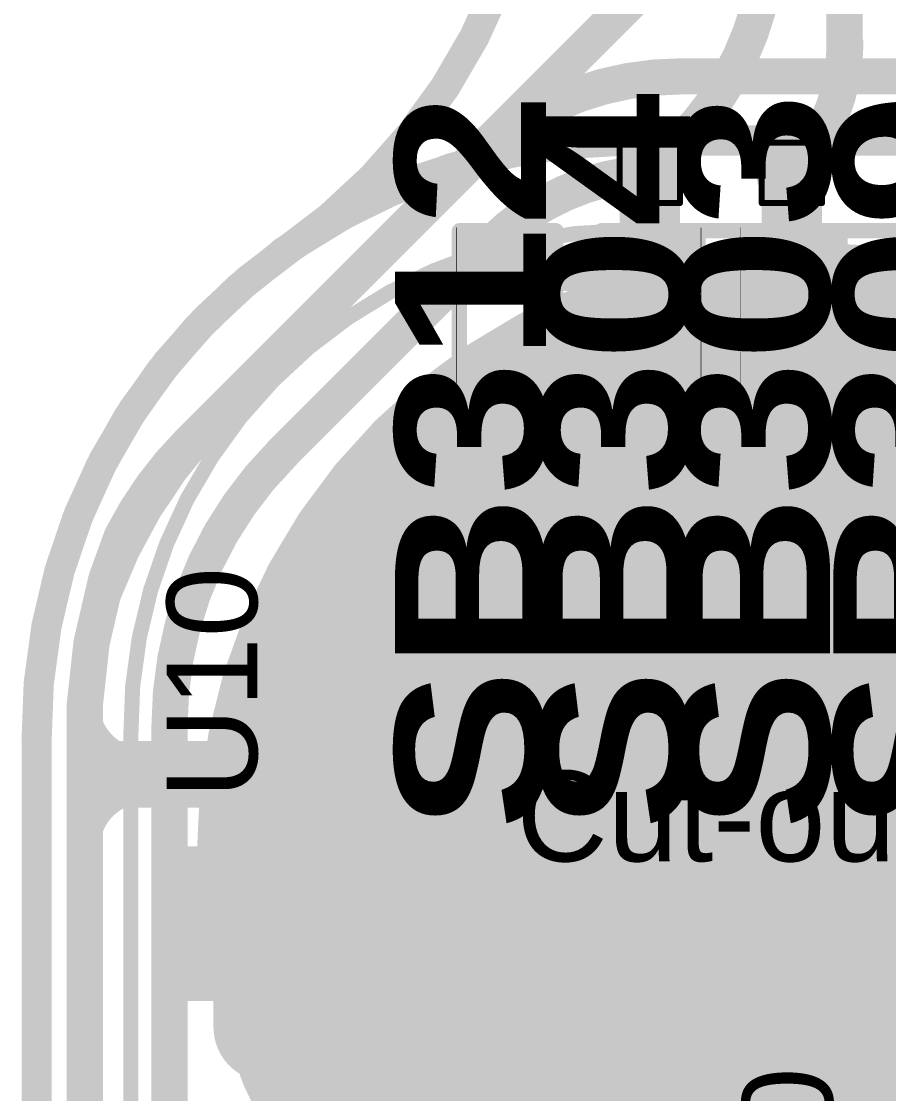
# Model space of a CAD drawing. Header units: inches. Extents: x -17 to 443, y -40 to 218.
# Drawn here: x 160.33 to 167.63, y 21.54 to 30.56 of the extents above; entities that cross this region are included whole.
import ezdxf

# ---------------------------------------------------------------- set-up
doc = ezdxf.new("R2010")
doc.units = ezdxf.units.IN
for name, color, linetype in [('Board Outline', 216, 'Continuous'), ('Bottom Layer', 5, 'Continuous'), ('Bottom Overlay', 54, 'Continuous'), ('Bottom Paste', 16, 'Continuous'), ('Bottom Solder', 6, 'Continuous'), ('Drill Drawing', 1, 'Continuous'), ('Fabrication', 76, 'Continuous'), ('Top Layer', 1, 'Continuous'), ('Top Overlay', 2, 'Continuous'), ('Top Paste', 8, 'Continuous'), ('Top Solder', 216, 'Continuous'), ('Via Holes', 16, 'Continuous')]:
    doc.layers.add(name, color=color, linetype=linetype)
doc.styles.add('Arial', font='', dxfattribs={"height": 0.2})
doc.styles.add('Arial Black_Bold', font='', dxfattribs={"height": 0.2})
doc.styles.get('Arial').set_extended_font_data('Arial')
doc.styles.get('Arial Black_Bold').set_extended_font_data('Arial Black', bold=True)

# ---------------------------------------------------------------- blocks, each defined once
blk = doc.blocks.new('S______B______0402_52')
at = {"layer": 'Top Layer'}
for points in [[(-0.6985, -0.3175), (-0.6985, 0.3174999999999999), (-0.2413000000000001, 0.3175), (-0.2412999999999999, -0.3174999999999999)], [(0.2413000000000001, -0.3175), (0.2412999999999999, 0.3174999999999999), (0.6985, 0.3175), (0.6985, -0.3174999999999999)]]:
    blk.add_hatch(color=1, dxfattribs=at).paths.add_polyline_path(points)
at = {"layer": 'Top Paste'}
for points in [[(-0.6985, -0.3175), (-0.6985, 0.3174999999999999), (-0.2413000000000001, 0.3175), (-0.2412999999999999, -0.3174999999999999)], [(0.2413000000000001, -0.3175), (0.2412999999999999, 0.3174999999999999), (0.6985, 0.3175), (0.6985, -0.3174999999999999)]]:
    blk.add_hatch(color=8, dxfattribs=at).paths.add_polyline_path(points)
at = {"layer": 'Top Solder'}
for points in [[(-0.75350116, -0.3725011600000001), (-0.75350116, 0.3725011599999999), (-0.18629884, 0.3725011600000001), (-0.1862988399999999, -0.3725011599999999)], [(0.18629884, -0.3725011600000001), (0.1862988399999999, 0.3725011599999999), (0.75350116, 0.3725011600000001), (0.75350116, -0.3725011599999999)]]:
    blk.add_hatch(color=216, dxfattribs=at).paths.add_polyline_path(points)
at = {"layer": 'Top Overlay'}
for points, const_width in [([(0.7874, 0.4064), (-0.7874, 0.4064)], 0.127), ([(-0.7874, -0.4064), (-0.7874, 0.4064)], 0.127), ([(0.7874, -0.4064), (0.7874, 0.4064)], 0.127), ([(0.7874, -0.4064), (-0.7874, -0.4064)], 0.127), ([(0.8128, -0.4318), (-0.8128, -0.4318)], 0.0032258)]:
    blk.add_lwpolyline(points, dxfattribs=dict(at, const_width=const_width))
for points, const_width in [([(-0.8191499999999999, 0.4064, 1), (-0.7556499999999999, 0.4064, 1)], 0.0635), ([(-0.8191499999999999, 0.4064, 1), (-0.7556499999999999, 0.4064, 1)], 0.0635), ([(0.7556499999999999, 0.4064, 1), (0.8191499999999999, 0.4064, 1)], 0.0635), ([(0.7556499999999999, 0.4064, 1), (0.8191499999999999, 0.4064, 1)], 0.0635), ([(-0.8191499999999999, -0.4064, 1), (-0.7556499999999999, -0.4064, 1)], 0.0635), ([(-0.8191499999999999, -0.4064, 1), (-0.7556499999999999, -0.4064, 1)], 0.0635), ([(0.7556499999999999, -0.4064, 1), (0.8191499999999999, -0.4064, 1)], 0.0635), ([(0.7556499999999999, -0.4064, 1), (0.8191499999999999, -0.4064, 1)], 0.0635), ([(-0.81360518, -0.4318, 1), (-0.8119948199999999, -0.4318, 1)], 0.0016129), ([(0.8119948199999999, -0.4318, 1), (0.81360518, -0.4318, 1)], 0.0016129)]:
    blk.add_lwpolyline(points, format="xyb", close=True, dxfattribs=dict(at, const_width=const_width))
blk = doc.blocks.new('SEMG_PAD_B_68')
at = {"layer": 'Bottom Layer'}
h = blk.add_hatch(color=5, dxfattribs=at)
edge = h.paths.add_edge_path()
edge.add_arc((2.794e-05, -9.98718602), 5.00000016, 0, 360)
at = {"layer": 'Bottom Paste'}
h = blk.add_hatch(color=16, dxfattribs=at)
edge = h.paths.add_edge_path()
edge.add_arc((2.794e-05, -9.98718602), 5.00000016, 0, 360)
at = {"layer": 'Bottom Solder'}
h = blk.add_hatch(color=6, dxfattribs=at)
edge = h.paths.add_edge_path()
edge.add_arc((2.794e-05, -9.98718602), 5.10160016, 0, 360)
at = {"layer": 'Bottom Overlay', "const_width": 0.127}
for points in [[(5.683262699999999, 10.96579468), (5.683262699999999, -10.96562958)], [(1.53071576, -15.21263658), (-1.53065988, -15.21263658)]]:
    blk.add_lwpolyline(points, dxfattribs=at)
blk.add_lwpolyline([(5.683262699999999, -10.9657134, -0.4142135623730934), (1.53071576, -15.21263658)], format="xyb", dxfattribs=at)
at = {"layer": 'Bottom Overlay', "const_width": 0.0635}
for points in [[(5.6515127, -10.96562958, 1), (5.715012699999999, -10.96562958, 1)], [(5.6515127, -10.9657134, 1), (5.715012699999999, -10.9657134, 1)], [(1.49896576, -15.21263658, 1), (1.56246576, -15.21263658, 1)], [(1.49896576, -15.21263658, 1), (1.56246576, -15.21263658, 1)]]:
    blk.add_lwpolyline(points, format="xyb", close=True, dxfattribs=at)
blk = doc.blocks.new('SOT_23_5_79')
at = {"layer": 'Top Layer'}
for points in [[(-1.85000011, 1.25000004), (-0.74999977, 1.25000004), (-0.74999977, 0.65000124), (-1.85000011, 0.65000124)], [(0.74999977, 1.25000004), (1.85000011, 1.25000004), (1.85000011, 0.65000124), (0.74999977, 0.65000124)], [(-1.85000011, 0.2999994), (-0.74999977, 0.2999994), (-0.74999977, -0.2999994), (-1.85000011, -0.2999994)], [(-1.85000011, -0.65000124), (-0.74999977, -0.65000124), (-0.74999977, -1.25000004), (-1.85000011, -1.25000004)], [(0.74999977, -0.65000124), (1.85000011, -0.65000124), (1.85000011, -1.25000004), (0.74999977, -1.25000004)]]:
    blk.add_hatch(color=1, dxfattribs=at).paths.add_polyline_path(points)
at = {"layer": 'Top Paste'}
for points in [[(-1.85000011, 1.25000004), (-0.74999977, 1.25000004), (-0.74999977, 0.65000124), (-1.85000011, 0.65000124)], [(0.74999977, 1.25000004), (1.85000011, 1.25000004), (1.85000011, 0.65000124), (0.74999977, 0.65000124)], [(-1.85000011, 0.2999994), (-0.74999977, 0.2999994), (-0.74999977, -0.2999994), (-1.85000011, -0.2999994)], [(-1.85000011, -0.65000124), (-0.74999977, -0.65000124), (-0.74999977, -1.25000004), (-1.85000011, -1.25000004)], [(0.74999977, -0.65000124), (1.85000011, -0.65000124), (1.85000011, -1.25000004), (0.74999977, -1.25000004)]]:
    blk.add_hatch(color=8, dxfattribs=at).paths.add_polyline_path(points)
at = {"layer": 'Top Solder'}
for points in [[(-1.95160011, 1.35160004), (-0.6483997699999999, 1.35160004), (-0.6483997699999999, 0.54840124), (-1.95160011, 0.54840124)], [(0.6483997699999999, 1.35160004), (1.95160011, 1.35160004), (1.95160011, 0.54840124), (0.6483997699999999, 0.54840124)], [(-1.95160011, 0.4015993999999999), (-0.6483997699999999, 0.4015993999999999), (-0.6483997699999999, -0.4015993999999999), (-1.95160011, -0.4015993999999999)], [(-1.95160011, -0.54840124), (-0.6483997699999999, -0.54840124), (-0.6483997699999999, -1.35160004), (-1.95160011, -1.35160004)], [(0.6483997699999999, -0.54840124), (1.95160011, -0.54840124), (1.95160011, -1.35160004), (0.6483997699999999, -1.35160004)]]:
    blk.add_hatch(color=216, dxfattribs=at).paths.add_polyline_path(points)
at = {"layer": 'Top Overlay', "const_width": 0.127}
for points in [[(-0.87900256, 1.4986), (-0.87900256, 1.3986002)], [(-0.87900256, 1.4986), (0.8735949, 1.4986)], [(0.8735949, 1.4986), (0.8735974400000001, 1.3986002)], [(-2.1336, 1.0668), (-2.1336, 0.8128)], [(-2.1336, 1.0668), (-2.0066, 0.9397999999999999)], [(-2.0066, 0.9397999999999999), (-2.1336, 0.8128)], [(0.88000078, 0.43999912), (0.8800033199999999, -0.41800018)], [(-0.87900256, -1.3986002), (-0.87900256, -1.4986)], [(0.8735974400000001, -1.3986002), (0.8735949, -1.4986)], [(-0.87900256, -1.4986), (0.8735949, -1.4986)]]:
    blk.add_lwpolyline(points, dxfattribs=at)
at = {"layer": 'Top Overlay', "const_width": 0.0635}
for points in [[(-0.9107525599999998, 1.4986, 1), (-0.8472525599999999, 1.4986, 1)], [(-0.9107525599999998, 1.4986, 1), (-0.8472525599999999, 1.4986, 1)], [(0.8418448999999999, 1.4986, 1), (0.9053449, 1.4986, 1)], [(0.8418448999999999, 1.4986, 1), (0.9053449, 1.4986, 1)], [(-0.9107525599999998, 1.3986002, 1), (-0.8472525599999999, 1.3986002, 1)], [(0.84184744, 1.3986002, 1), (0.9053474399999999, 1.3986002, 1)], [(-2.16535, 1.0668, 1), (-2.10185, 1.0668, 1)], [(-2.16535, 1.0668, 1), (-2.10185, 1.0668, 1)], [(-2.03835, 0.9397999999999999, 1), (-1.97485, 0.9397999999999999, 1)], [(-2.03835, 0.9397999999999999, 1), (-1.97485, 0.9397999999999999, 1)], [(-2.16535, 0.8128, 1), (-2.10185, 0.8128, 1)], [(-2.16535, 0.8128, 1), (-2.10185, 0.8128, 1)], [(0.84825078, 0.43999912, 1), (0.91175078, 0.43999912, 1)], [(0.8482533200000001, -0.41800018, 1), (0.9117533199999999, -0.41800018, 1)], [(-0.9107525599999998, -1.3986002, 1), (-0.8472525599999999, -1.3986002, 1)], [(0.84184744, -1.3986002, 1), (0.9053474399999999, -1.3986002, 1)], [(-0.9107525599999998, -1.4986, 1), (-0.8472525599999999, -1.4986, 1)], [(-0.9107525599999998, -1.4986, 1), (-0.8472525599999999, -1.4986, 1)], [(0.8418448999999999, -1.4986, 1), (0.9053449, -1.4986, 1)], [(0.8418448999999999, -1.4986, 1), (0.9053449, -1.4986, 1)]]:
    blk.add_lwpolyline(points, format="xyb", close=True, dxfattribs=at)
blk = doc.blocks.new('S______B______0402_126')
at = {"layer": 'Top Layer'}
for points in [[(-0.6985, -0.3175), (-0.6985, 0.3175), (-0.2412999999999999, 0.3175), (-0.2413, -0.3175)], [(0.2412999999999999, -0.3175), (0.2413, 0.3175), (0.6985, 0.3175), (0.6985, -0.3175)]]:
    blk.add_hatch(color=1, dxfattribs=at).paths.add_polyline_path(points)
at = {"layer": 'Top Paste'}
for points in [[(-0.6985, -0.3175), (-0.6985, 0.3175), (-0.2412999999999999, 0.3175), (-0.2413, -0.3175)], [(0.2412999999999999, -0.3175), (0.2413, 0.3175), (0.6985, 0.3175), (0.6985, -0.3175)]]:
    blk.add_hatch(color=8, dxfattribs=at).paths.add_polyline_path(points)
at = {"layer": 'Top Solder'}
for points in [[(-0.75350116, -0.37250116), (-0.75350116, 0.37250116), (-0.1862988399999999, 0.37250116), (-0.18629884, -0.37250116)], [(0.1862988399999999, -0.37250116), (0.18629884, 0.37250116), (0.75350116, 0.37250116), (0.75350116, -0.37250116)]]:
    blk.add_hatch(color=216, dxfattribs=at).paths.add_polyline_path(points)
at = {"layer": 'Top Overlay'}
for points, const_width in [([(-0.7874, 0.4064), (0.7874, 0.4064)], 0.127), ([(-0.7874, 0.4064), (-0.7874, -0.4064)], 0.127), ([(0.7874, 0.4064), (0.7874, -0.4064)], 0.127), ([(-0.7874, -0.4064), (0.7874, -0.4064)], 0.127), ([(-0.8128, -0.4318), (0.8128, -0.4318)], 0.0032258)]:
    blk.add_lwpolyline(points, dxfattribs=dict(at, const_width=const_width))
for points, const_width in [([(-0.8191499999999999, 0.4064, 1), (-0.7556499999999999, 0.4064, 1)], 0.0635), ([(-0.8191499999999999, 0.4064, 1), (-0.7556499999999999, 0.4064, 1)], 0.0635), ([(0.7556499999999999, 0.4064, 1), (0.8191499999999999, 0.4064, 1)], 0.0635), ([(0.7556499999999999, 0.4064, 1), (0.8191499999999999, 0.4064, 1)], 0.0635), ([(-0.8191499999999999, -0.4064, 1), (-0.7556499999999999, -0.4064, 1)], 0.0635), ([(-0.8191499999999999, -0.4064, 1), (-0.7556499999999999, -0.4064, 1)], 0.0635), ([(0.7556499999999999, -0.4064, 1), (0.8191499999999999, -0.4064, 1)], 0.0635), ([(0.7556499999999999, -0.4064, 1), (0.8191499999999999, -0.4064, 1)], 0.0635), ([(-0.81360518, -0.4318, 1), (-0.8119948199999999, -0.4318, 1)], 0.0016129), ([(0.8119948199999999, -0.4318, 1), (0.81360518, -0.4318, 1)], 0.0016129)]:
    blk.add_lwpolyline(points, format="xyb", close=True, dxfattribs=dict(at, const_width=const_width))
blk = doc.blocks.new('S______B______0402_127')
at = {"layer": 'Top Layer'}
for points in [[(-0.6985, -0.3175), (-0.6985, 0.3174999999999999), (-0.2413000000000001, 0.3175), (-0.2412999999999999, -0.3174999999999999)], [(0.2413000000000001, -0.3175), (0.2412999999999999, 0.3174999999999999), (0.6985, 0.3175), (0.6985, -0.3174999999999999)]]:
    blk.add_hatch(color=1, dxfattribs=at).paths.add_polyline_path(points)
at = {"layer": 'Top Paste'}
for points in [[(-0.6985, -0.3175), (-0.6985, 0.3174999999999999), (-0.2413000000000001, 0.3175), (-0.2412999999999999, -0.3174999999999999)], [(0.2413000000000001, -0.3175), (0.2412999999999999, 0.3174999999999999), (0.6985, 0.3175), (0.6985, -0.3174999999999999)]]:
    blk.add_hatch(color=8, dxfattribs=at).paths.add_polyline_path(points)
at = {"layer": 'Top Solder'}
for points in [[(-0.75350116, -0.3725011600000001), (-0.75350116, 0.3725011599999999), (-0.18629884, 0.3725011600000001), (-0.1862988399999999, -0.3725011599999999)], [(0.18629884, -0.3725011600000001), (0.1862988399999999, 0.3725011599999999), (0.75350116, 0.3725011600000001), (0.75350116, -0.3725011599999999)]]:
    blk.add_hatch(color=216, dxfattribs=at).paths.add_polyline_path(points)
at = {"layer": 'Top Overlay'}
for points, const_width in [([(0.7874, 0.4064), (-0.7874, 0.4064)], 0.127), ([(-0.7874, -0.4064), (-0.7874, 0.4064)], 0.127), ([(0.7874, -0.4064), (0.7874, 0.4064)], 0.127), ([(0.7874, -0.4064), (-0.7874, -0.4064)], 0.127), ([(0.8128, -0.4318), (-0.8128, -0.4318)], 0.0032258)]:
    blk.add_lwpolyline(points, dxfattribs=dict(at, const_width=const_width))
for points, const_width in [([(-0.8191499999999999, 0.4064, 1), (-0.7556499999999999, 0.4064, 1)], 0.0635), ([(-0.8191499999999999, 0.4064, 1), (-0.7556499999999999, 0.4064, 1)], 0.0635), ([(0.7556499999999999, 0.4064, 1), (0.8191499999999999, 0.4064, 1)], 0.0635), ([(0.7556499999999999, 0.4064, 1), (0.8191499999999999, 0.4064, 1)], 0.0635), ([(-0.8191499999999999, -0.4064, 1), (-0.7556499999999999, -0.4064, 1)], 0.0635), ([(-0.8191499999999999, -0.4064, 1), (-0.7556499999999999, -0.4064, 1)], 0.0635), ([(0.7556499999999999, -0.4064, 1), (0.8191499999999999, -0.4064, 1)], 0.0635), ([(0.7556499999999999, -0.4064, 1), (0.8191499999999999, -0.4064, 1)], 0.0635), ([(-0.81360518, -0.4318, 1), (-0.8119948199999999, -0.4318, 1)], 0.0016129), ([(0.8119948199999999, -0.4318, 1), (0.81360518, -0.4318, 1)], 0.0016129)]:
    blk.add_lwpolyline(points, format="xyb", close=True, dxfattribs=dict(at, const_width=const_width))
blk = doc.blocks.new('C___0603_244')
at = {"layer": 'Top Layer'}
for points in [[(-0.3809999999999999, 0.4445), (-0.3809999999999999, -0.4445), (-1.143, -0.4445), (-1.143, 0.4445)], [(1.143, 0.4445), (1.143, -0.4445), (0.3809999999999999, -0.4445), (0.3809999999999999, 0.4445)]]:
    blk.add_hatch(color=1, dxfattribs=at).paths.add_polyline_path(points)
at = {"layer": 'Top Paste'}
for points in [[(-0.3809999999999999, 0.4445), (-0.3809999999999999, -0.4445), (-1.143, -0.4445), (-1.143, 0.4445)], [(1.143, 0.4445), (1.143, -0.4445), (0.3809999999999999, -0.4445), (0.3809999999999999, 0.4445)]]:
    blk.add_hatch(color=8, dxfattribs=at).paths.add_polyline_path(points)
at = {"layer": 'Top Solder'}
for points in [[(-0.3210001199999999, 0.50449988), (-0.3210001199999999, -0.50449988), (-1.20299988, -0.50449988), (-1.20299988, 0.50449988)], [(1.20299988, 0.50449988), (1.20299988, -0.50449988), (0.3210001199999999, -0.50449988), (0.3210001199999999, 0.50449988)]]:
    blk.add_hatch(color=216, dxfattribs=at).paths.add_polyline_path(points)
at = {"layer": 'Top Overlay', "const_width": 0.127}
for points in [[(-0.4571999999999999, 0.5334), (-1.2446, 0.5334)], [(-1.2446, -0.5334), (-1.2446, 0.5334)], [(1.2446, 0.5334), (0.4571999999999999, 0.5334)], [(1.2446, -0.5334), (1.2446, 0.5334)], [(-0.4571999999999999, -0.5334), (-1.2446, -0.5334)], [(1.2446, -0.5334), (0.4571999999999999, -0.5334)]]:
    blk.add_lwpolyline(points, dxfattribs=at)
at = {"layer": 'Top Overlay', "const_width": 0.0635}
for points in [[(-1.27635, 0.5334, 1), (-1.21285, 0.5334, 1)], [(-1.27635, 0.5334, 1), (-1.21285, 0.5334, 1)], [(-0.4889499999999999, 0.5334, 1), (-0.42545, 0.5334, 1)], [(0.42545, 0.5334, 1), (0.4889499999999999, 0.5334, 1)], [(1.21285, 0.5334, 1), (1.27635, 0.5334, 1)], [(1.21285, 0.5334, 1), (1.27635, 0.5334, 1)], [(-1.27635, -0.5334, 1), (-1.21285, -0.5334, 1)], [(-1.27635, -0.5334, 1), (-1.21285, -0.5334, 1)], [(-0.4889499999999999, -0.5334, 1), (-0.42545, -0.5334, 1)], [(0.42545, -0.5334, 1), (0.4889499999999999, -0.5334, 1)], [(1.21285, -0.5334, 1), (1.27635, -0.5334, 1)], [(1.21285, -0.5334, 1), (1.27635, -0.5334, 1)]]:
    blk.add_lwpolyline(points, format="xyb", close=True, dxfattribs=at)

msp = doc.modelspace()

# ---------------------------------------------------------------- hatches: boundary and pattern name
at = {"layer": 'Bottom Layer'}
h = msp.add_hatch(color=5, dxfattribs=at)
edge = h.paths.add_edge_path()
edge.add_arc((165.61729132, 29.28733537999999), 0.2999994, 0, 360)
h = msp.add_hatch(color=5, dxfattribs=at)
edge = h.paths.add_edge_path()
edge.add_arc((166.81356274, 29.28733792), 0.2999994, 0, 360)
at = {"layer": 'Top Layer'}
h = msp.add_hatch(color=1, dxfattribs=at)
edge = h.paths.add_edge_path()
edge.add_arc((165.61729132, 29.28733537999999), 0.2999994, 0, 360)
h = msp.add_hatch(color=1, dxfattribs=at)
edge = h.paths.add_edge_path()
edge.add_arc((166.81356274, 29.28733792), 0.2999994, 0, 360)
for points in [[(160.98299274, 23.94294678), (164.14153354, 23.94294678), (164.14153354, 24.50388038), (160.98299274, 24.50388038)], [(163.6966119, 22.41733388), (164.6749945, 22.41733388), (164.6749945, 24.1767106), (163.6966119, 24.1767106)]]:
    msp.add_hatch(color=1, dxfattribs=at).paths.add_polyline_path(points)
at = {"layer": 'Via Holes'}
h = msp.add_hatch(color=7, dxfattribs=at)
edge = h.paths.add_edge_path()
edge.add_arc((165.61729132, 29.28733537999999), 0.1499997, 0, 360)
h = msp.add_hatch(color=7, dxfattribs=at)
edge = h.paths.add_edge_path()
edge.add_arc((166.81356274, 29.28733792), 0.1499997, 0, 360)

# ---------------------------------------------------------------- linework, layer by layer
at = {"layer": 'Board Outline', "const_width": 0.127}
for points in [[(164.70286846, 32.7922382, -0.2500687460615742), (162.53429266, 28.61508882)], [(160.45509184, 24.50388038, -0.2441754300213252), (162.53281946, 28.61713352)]]:
    msp.add_lwpolyline(points, format="xyb", dxfattribs=at)
at = {"layer": 'Board Outline', "const_width": 0.0635}
for points in [[(162.50106946, 28.61713352, 1), (162.56456946, 28.61713352, 1)], [(162.50254266, 28.61508882, 1), (162.56604266, 28.61508882, 1)], [(160.42334184, 24.50388038, 1), (160.48684184, 24.50388038, 1)], [(160.42334184, 24.50388038, 1), (160.48684184, 24.50388038, 1)]]:
    msp.add_lwpolyline(points, format="xyb", close=True, dxfattribs=at)
at = {"layer": 'Board Outline', "const_width": 0.127}
msp.add_lwpolyline([(160.45493182, 2.64822432), (160.45509184, 24.50388038)], dxfattribs=at)
at = {"layer": 'Bottom Layer'}
for points, const_width in [([(167.2572728, 30.3585499), (167.2572728, 50.27112373999999)], 0.3048), ([(161.74711364, 27.01916872), (165.47789358, 30.74994612)], 0.3048), ([(165.61729132, 29.28733537999999), (165.8778242, 29.54786826)], 0.3048), ([(162.52660408, 26.93230834), (164.29397418, 28.69967844)], 0.3048), ([(161.04258876, 25.8675378), (161.17029234, 26.21957164)], 0.3048), ([(161.17029234, 26.21957418), (161.17029742, 26.21958688)], 0.3048), ([(161.17029234, 26.21957164), (161.17029488, 26.21957926)], 0.3048), ([(161.17029234, 26.21957164), (161.17029234, 26.21957418)], 0.3048), ([(160.91798906, 25.331166), (161.04258876, 25.8675378)], 0.3048), ([(160.86147914, 24.81243196), (160.91798906, 25.331166)], 0.3048), ([(160.86147914, 16.76680416), (160.86147914, 24.81243196)], 0.3048), ([(161.57436316, 24.63168048), (161.5743657, 24.62992026)], 0.3048), ([(161.5743657, 19.2274317), (161.5743657, 24.62992026)], 0.3048), ([(167.17022446, 23.81429324), (172.3831833, 23.81429324)], 0.254)]:
    msp.add_lwpolyline(points, dxfattribs=dict(at, const_width=const_width))
for points, const_width in [([(166.61075136, 31.10757303999999, -0.17480188857617), (165.8778242, 29.54786826)], 0.3048), ([(167.26428574, 30.37547646, -0.198912367379658), (166.81356274, 29.28733537999999)], 0.3048), ([(167.2572728, 30.3585499, -0.198912367379658), (166.81356274, 29.28733792)], 0.3048), ([(164.29397418, 28.69967844, -0.1858357086399626), (165.61729132, 29.28733537999999)], 0.3048), ([(161.17894866, 26.23671918, -0.0787739673636043), (161.74658024, 27.01863532)], 0.3048), ([(161.74658024, 27.01863532, -6.11201033476e-05), (161.74711364, 27.01916872)], 0.3048), ([(161.57436316, 24.63168048, -0.1989795431283382), (162.52660408, 26.92974548)], 0.3048), ([(161.17029996, 26.21958688, -0.0015550811908694), (161.17894866, 26.23671918)], 0.3048), ([(166.93190896, 23.57597774, -0.4142135623730951), (167.17022446, 23.81429324)], 0.254)]:
    msp.add_lwpolyline(points, format="xyb", dxfattribs=dict(at, const_width=const_width))
for points, const_width in [([(167.1810728, 30.3585499, 1), (167.3334728, 30.3585499, 1)], 0.1524), ([(167.1810728, 30.3585499, 1), (167.3334728, 30.3585499, 1)], 0.1524), ([(167.18808574, 30.37547646, 1), (167.34048574, 30.37547646, 1)], 0.1524), ([(165.8016242, 29.54786826, 1), (165.9540242, 29.54786826, 1)], 0.1524), ([(165.8016242, 29.54786826, 1), (165.9540242, 29.54786826, 1)], 0.1524), ([(165.54109132, 29.28733537999999, 1), (165.69349132, 29.28733537999999, 1)], 0.1524), ([(165.54109132, 29.28733537999999, 1), (165.69349132, 29.28733537999999, 1)], 0.1524), ([(166.73736274, 29.28733792, 1), (166.88976274, 29.28733792, 1)], 0.1524), ([(166.73736274, 29.28733537999999, 1), (166.88976274, 29.28733537999999, 1)], 0.1524), ([(164.21777418, 28.69967844, 1), (164.37017418, 28.69967844, 1)], 0.1524), ([(164.21777418, 28.69967844, 1), (164.37017418, 28.69967844, 1)], 0.1524), ([(161.67038024, 27.01863532, 1), (161.82278024, 27.01863532, 1)], 0.1524), ([(161.67038024, 27.01863532, 1), (161.82278024, 27.01863532, 1)], 0.1524), ([(161.67091364, 27.01916872, 1), (161.82331364, 27.01916872, 1)], 0.1524), ([(161.67091364, 27.01916872, 1), (161.82331364, 27.01916872, 1)], 0.1524), ([(162.45040408, 26.93230834, 1), (162.60280408, 26.93230834, 1)], 0.1524), ([(162.45040408, 26.92974548, 1), (162.60280408, 26.92974548, 1)], 0.1524), ([(161.09409234, 26.21957418, 1), (161.24649234, 26.21957418, 1)], 0.1524), ([(161.09409234, 26.21957418, 1), (161.24649234, 26.21957418, 1)], 0.1524), ([(161.09409234, 26.21957164, 1), (161.24649234, 26.21957164, 1)], 0.1524), ([(161.09409234, 26.21957164, 1), (161.24649234, 26.21957164, 1)], 0.1524), ([(161.09409234, 26.21957164, 1), (161.24649234, 26.21957164, 1)], 0.1524), ([(161.09409488, 26.21957926, 1), (161.24649488, 26.21957926, 1)], 0.1524), ([(161.09409742, 26.21958688, 1), (161.24649742, 26.21958688, 1)], 0.1524), ([(161.09409996, 26.21958688, 1), (161.24649996, 26.21958688, 1)], 0.1524), ([(161.10274866, 26.23671918, 1), (161.25514866, 26.23671918, 1)], 0.1524), ([(161.10274866, 26.23671918, 1), (161.25514866, 26.23671918, 1)], 0.1524), ([(160.96638876, 25.8675378, 1), (161.11878876, 25.8675378, 1)], 0.1524), ([(160.96638876, 25.8675378, 1), (161.11878876, 25.8675378, 1)], 0.1524), ([(160.84178906, 25.331166, 1), (160.99418906, 25.331166, 1)], 0.1524), ([(160.84178906, 25.331166, 1), (160.99418906, 25.331166, 1)], 0.1524), ([(160.78527914, 24.81243196, 1), (160.93767914, 24.81243196, 1)], 0.1524), ([(160.78527914, 24.81243196, 1), (160.93767914, 24.81243196, 1)], 0.1524), ([(161.49816316, 24.63168048, 1), (161.65056316, 24.63168048, 1)], 0.1524), ([(161.49816316, 24.63168048, 1), (161.65056316, 24.63168048, 1)], 0.1524), ([(161.4981657, 24.62992026, 1), (161.6505657, 24.62992026, 1)], 0.1524), ([(161.4981657, 24.62992026, 1), (161.6505657, 24.62992026, 1)], 0.1524), ([(167.10672446, 23.81429324, 1), (167.23372446, 23.81429324, 1)], 0.127), ([(167.10672446, 23.81429324, 1), (167.23372446, 23.81429324, 1)], 0.127), ([(166.86840896, 23.57597774, 1), (166.99540896, 23.57597774, 1)], 0.127)]:
    msp.add_lwpolyline(points, format="xyb", close=True, dxfattribs=dict(at, const_width=const_width))
at = {"layer": 'Drill Drawing', "const_width": 0.0508}
for points in [[(165.36329132, 29.54133538), (165.87129132, 29.54133538)], [(165.36329132, 29.03333538), (165.36329132, 29.54133538)], [(165.87129132, 29.03333538), (165.87129132, 29.54133538)], [(166.55956274, 29.54133792), (167.06756274, 29.54133792)], [(166.55956274, 29.03333792), (166.55956274, 29.54133792)], [(167.06756274, 29.03333792), (167.06756274, 29.54133792)], [(165.36329132, 29.03333538), (165.87129132, 29.03333538)], [(166.55956274, 29.03333792), (167.06756274, 29.03333792)]]:
    msp.add_lwpolyline(points, dxfattribs=at)
at = {"layer": 'Drill Drawing', "const_width": 0.0254}
for points in [[(165.35059132, 29.54133538, 1), (165.37599132, 29.54133538, 1)], [(165.35059132, 29.54133538, 1), (165.37599132, 29.54133538, 1)], [(165.85859132, 29.54133538, 1), (165.88399132, 29.54133538, 1)], [(165.85859132, 29.54133538, 1), (165.88399132, 29.54133538, 1)], [(166.54686274, 29.54133792, 1), (166.57226274, 29.54133792, 1)], [(166.54686274, 29.54133792, 1), (166.57226274, 29.54133792, 1)], [(167.05486274, 29.54133792, 1), (167.08026274, 29.54133792, 1)], [(167.05486274, 29.54133792, 1), (167.08026274, 29.54133792, 1)], [(165.35059132, 29.03333538, 1), (165.37599132, 29.03333538, 1)], [(165.35059132, 29.03333538, 1), (165.37599132, 29.03333538, 1)], [(165.85859132, 29.03333538, 1), (165.88399132, 29.03333538, 1)], [(165.85859132, 29.03333538, 1), (165.88399132, 29.03333538, 1)], [(166.54686274, 29.03333792, 1), (166.57226274, 29.03333792, 1)], [(166.54686274, 29.03333792, 1), (166.57226274, 29.03333792, 1)], [(167.05486274, 29.03333792, 1), (167.08026274, 29.03333792, 1)], [(167.05486274, 29.03333792, 1), (167.08026274, 29.03333792, 1)]]:
    msp.add_lwpolyline(points, format="xyb", close=True, dxfattribs=at)
at = {"layer": 'Fabrication', "const_width": 0.254}
for points in [[(164.70286846, 32.7922382, -0.2500687460615742), (162.53429266, 28.61508882)], [(160.45489626, 24.5038118, -0.414213562373093), (165.39840428, 29.55967418)], [(162.5254306, 28.61507612, -0.1546127337349249), (165.3940431, 29.55944304)], [(160.45509184, 24.50388038, -0.2441754300213252), (162.53281946, 28.61713352)]]:
    msp.add_lwpolyline(points, format="xyb", dxfattribs=at)
for points in [[(165.3940431, 29.55944304), (168.47339686, 29.55944304)], [(165.39840428, 29.55967418), (168.47775804, 29.55967418)], [(160.45493182, 2.64822432), (160.45509184, 24.50388038)]]:
    msp.add_lwpolyline(points, dxfattribs=at)
at = {"layer": 'Fabrication'}
for points, const_width in [([(165.3305431, 29.55944304, 1), (165.4575431, 29.55944304, 1)], 0.127), ([(165.3305431, 29.55944304, 1), (165.4575431, 29.55944304, 1)], 0.127), ([(165.33490428, 29.55967418, 1), (165.46190428, 29.55967418, 1)], 0.127), ([(165.33490428, 29.55967418, 1), (165.46190428, 29.55967418, 1)], 0.127), ([(162.4619306, 28.61507612, 1), (162.5889306, 28.61507612, 1)], 0.127), ([(162.46931946, 28.61713352, 1), (162.59631946, 28.61713352, 1)], 0.127), ([(162.47079266, 28.61508882, 1), (162.59779266, 28.61508882, 1)], 0.127), ([(171.93185324, 23.57603616, 1), (161.93185292, 23.57603616, 1)], 0.254), ([(160.39139626, 24.5038118, 1), (160.51839626, 24.5038118, 1)], 0.127), ([(160.39159184, 24.50388038, 1), (160.51859184, 24.50388038, 1)], 0.127), ([(160.39159184, 24.50388038, 1), (160.51859184, 24.50388038, 1)], 0.127), ([(161.86835292, 23.57603616, 1), (161.99535292, 23.57603616, 1)], 0.127)]:
    msp.add_lwpolyline(points, format="xyb", close=True, dxfattribs=dict(at, const_width=const_width))
at = {"layer": 'Top Layer'}
for points, const_width in [([(164.08413208, 29.35618716, -0.198912367379658), (165.88018386, 30.10013538)], 0.3048), ([(167.36911154, 28.00156706, -0.1899414445800947), (167.46122718, 27.77763558)], 0.3048), ([(165.61729132, 27.54413592, -0.1989123479952574), (166.33096274, 25.82118026)], 0.3048), ([(161.0179533, 25.75145726, -0.094339771427845), (161.8390591, 27.11111418)], 0.3048), ([(161.00767392, 25.71723838, -0.029330623169967), (161.0179533, 25.75145726)], 0.3048), ([(160.91606882, 25.31354856, -0.029148135961467), (160.92202766, 25.3485523)], 0.3048), ([(167.81298924, 24.4751479, -0.1996126708084749), (167.46206538, 25.32406924)], 0.3048), ([(164.41992516, 25.0596273, -0.4142135623730951), (163.59914448, 24.23884662)], 0.508), ([(160.86146898, 24.79576956, -0.02713053692276), (160.86326222, 24.82877432)], 0.3048), ([(160.86146898, 24.64019964, -0.002711856999951), (160.85957668, 24.64557428)], 0.3048), ([(161.1115777, 24.35232874, -0.1879201885850134), (160.86146898, 24.64019964)], 0.3048), ([(160.86146898, 24.55770044, -0.0010018110796041), (160.86144612, 24.55925238)], 0.3048), ([(161.2486742, 24.17671568, -0.409476215934279), (160.86146898, 24.5576979)], 0.3048), ([(164.34373024, 24.55845482, -0.001001811079604), (164.34370738, 24.55690288)], 0.3048), ([(163.12143398, 24.21228076, -0.0740015221103753), (163.36043528, 24.17671314)], 0.508), ([(163.36043528, 24.17671314, -0.3300938599748834), (163.94221466, 23.39150008)], 0.508), ([(163.95055602, 24.17671314, -0.269513567605686), (164.34370738, 23.94819442)], 0.3048), ([(160.86487258, 23.77951048, -0.190729243625743), (161.1168736, 24.07275602)], 0.3048), ([(164.06290276, 24.12275846, -0.1907292436257429), (164.31490378, 23.82951292)], 0.3048), ([(164.34370738, 23.94819442, -0.1301684832040122), (164.4030113, 23.72425786)], 0.3048), ([(164.4210199, 23.39174392, -0.4142135623730951), (163.9966113, 22.96733532)], 0.508), ([(162.4074095, 21.78583654, -0.4142135623730951), (162.09661002, 22.09663602)], 0.3048)]:
    msp.add_lwpolyline(points, format="xyb", dxfattribs=dict(at, const_width=const_width))
for points, const_width in [([(165.88018386, 30.10013538), (168.74547912, 30.10013538)], 0.3048), ([(165.61729132, 28.56013592), (165.61729132, 29.28733537999999)], 0.508), ([(166.81356274, 28.56013846), (166.81356274, 29.28733792)], 0.508), ([(161.83906164, 27.11111672), (164.08413208, 29.35618716)], 0.3048), ([(164.4210199, 28.48393592), (165.61729132, 28.48393592)], 0.3809999999999999), ([(166.81356274, 28.48393592), (166.97866274, 28.40773592)], 0.3048), ([(166.97866274, 28.40773592), (167.369109, 28.00156706)], 0.3048), ([(167.46122464, 27.77763558), (167.46206538, 27.72113074)], 0.3048), ([(167.46206538, 25.32406924), (167.46206538, 27.72113074)], 0.3048), ([(164.4210199, 23.39174392), (164.4210199, 27.49565494)], 0.508), ([(164.37117494, 27.4184999), (164.37117494, 27.54413592)], 0.3048), ([(166.81356274, 27.54413338), (166.82852842, 27.54413338)], 0.3048), ([(166.82852842, 27.54413338), (166.90472842, 27.46793338)], 0.3048), ([(166.90472842, 19.37577786), (166.90472842, 27.46793338)], 0.3048), ([(166.33096274, 19.6743193), (166.33096274, 25.82118026)], 0.3048), ([(160.92202766, 25.3485523), (161.00732848, 25.7157601)], 0.3048), ([(161.00732848, 25.7157601), (161.00767392, 25.71723838)], 0.3048), ([(164.41992516, 25.0596273), (164.41992516, 25.52075668)], 0.508), ([(160.86325968, 24.82877432), (160.91606882, 25.31354856)], 0.3048), ([(160.86146898, 24.55770044), (160.86146898, 24.79700146)], 0.3048), ([(160.86146898, 24.64019964), (160.86146898, 24.79576956)], 0.3048), ([(160.86146898, 24.55770044), (160.86146898, 24.64019964)], 0.3048), ([(160.86146898, 24.5576979), (160.86146898, 24.55770044)], 0.3048), ([(160.86146898, 23.8402749), (160.86146898, 24.5576979)], 0.3048), ([(164.34370738, 24.55690034), (164.34370738, 24.55690288)], 0.3048), ([(164.34370738, 23.94819442), (164.34370738, 24.55690034)], 0.3048), ([(162.6603046, 24.21228076), (163.12143398, 24.21228076)], 0.508), ([(163.41285834, 24.23884662), (163.59914448, 24.23884662)], 0.508), ([(160.8614131, 16.76680416), (160.86146644, 24.14255776)], 0.3048), ([(161.1422736, 24.12355602), (161.38666478, 24.18387594)], 0.3048), ([(161.38666732, 24.18387594), (162.56226314, 24.17671314)], 0.3048), ([(162.56226314, 24.17671314), (163.36043528, 24.17671314)], 0.3048), ([(163.36043528, 24.17671314), (163.8443002, 24.17671314)], 0.3048), ([(163.81851158, 24.18307838), (163.8443002, 24.17671314)], 0.3048), ([(163.8443002, 24.17671314), (163.92515602, 24.17671314)], 0.3048), ([(163.8443002, 24.17671314), (164.06290276, 24.12275846)], 0.3048), ([(164.34370738, 23.83947734), (164.34370738, 23.94819442)], 0.3048), ([(163.94221466, 23.20521394), (163.94221466, 23.39150008)], 0.508), ([(162.09661002, 22.09663602), (162.09661002, 22.96733532)], 0.3048), ([(162.4074095, 21.78583654), (165.39116528, 21.78583654)], 0.3048)]:
    msp.add_lwpolyline(points, dxfattribs=dict(at, const_width=const_width))
for points, const_width in [([(165.80398386, 30.10013538, 1), (165.95638386, 30.10013538, 1)], 0.1524), ([(165.80398386, 30.10013538, 1), (165.95638386, 30.10013538, 1)], 0.1524), ([(165.49029132, 29.28733537999999, 1), (165.74429132, 29.28733537999999, 1)], 0.254), ([(166.68656274, 29.28733792, 1), (166.94056274, 29.28733792, 1)], 0.254), ([(164.00793208, 29.35618716, 1), (164.16033208, 29.35618716, 1)], 0.1524), ([(164.00793208, 29.35618716, 1), (164.16033208, 29.35618716, 1)], 0.1524), ([(165.49029132, 28.56013592, 1), (165.74429132, 28.56013592, 1)], 0.254), ([(166.68656274, 28.56013846, 1), (166.94056274, 28.56013846, 1)], 0.254), ([(164.3257699, 28.48393592, 1), (164.5162699, 28.48393592, 1)], 0.1905), ([(165.52204132, 28.48393592, 1), (165.71254132, 28.48393592, 1)], 0.1905), ([(166.73736274, 28.48393592, 1), (166.88976274, 28.48393592, 1)], 0.1524), ([(166.90246274, 28.40773592, 1), (167.05486274, 28.40773592, 1)], 0.1524), ([(166.90246274, 28.40773592, 1), (167.05486274, 28.40773592, 1)], 0.1524), ([(167.292909, 28.00156706, 1), (167.445309, 28.00156706, 1)], 0.1524), ([(167.29291154, 28.00156706, 1), (167.44531154, 28.00156706, 1)], 0.1524), ([(167.38502464, 27.77763558, 1), (167.53742464, 27.77763558, 1)], 0.1524), ([(167.38502718, 27.77763558, 1), (167.53742718, 27.77763558, 1)], 0.1524), ([(167.38586538, 27.72113074, 1), (167.53826538, 27.72113074, 1)], 0.1524), ([(167.38586538, 27.72113074, 1), (167.53826538, 27.72113074, 1)], 0.1524), ([(164.2940199, 27.49565494, 1), (164.5480199, 27.49565494, 1)], 0.254), ([(164.29497494, 27.54413592, 1), (164.44737494, 27.54413592, 1)], 0.1524), ([(165.54109132, 27.54413592, 1), (165.69349132, 27.54413592, 1)], 0.1524), ([(166.73736274, 27.54413338, 1), (166.88976274, 27.54413338, 1)], 0.1524), ([(166.75232842, 27.54413338, 1), (166.90472842, 27.54413338, 1)], 0.1524), ([(166.75232842, 27.54413338, 1), (166.90472842, 27.54413338, 1)], 0.1524), ([(164.29497494, 27.4184999, 1), (164.44737494, 27.4184999, 1)], 0.1524), ([(166.82852842, 27.46793338, 1), (166.98092842, 27.46793338, 1)], 0.1524), ([(166.82852842, 27.46793338, 1), (166.98092842, 27.46793338, 1)], 0.1524), ([(161.7628591, 27.11111418, 1), (161.9152591, 27.11111418, 1)], 0.1524), ([(161.76286164, 27.11111672, 1), (161.91526164, 27.11111672, 1)], 0.1524), ([(166.25476274, 25.82118026, 1), (166.40716274, 25.82118026, 1)], 0.1524), ([(166.25476274, 25.82118026, 1), (166.40716274, 25.82118026, 1)], 0.1524), ([(160.93112848, 25.7157601, 1), (161.08352848, 25.7157601, 1)], 0.1524), ([(160.93112848, 25.7157601, 1), (161.08352848, 25.7157601, 1)], 0.1524), ([(160.93147392, 25.71723838, 1), (161.08387392, 25.71723838, 1)], 0.1524), ([(160.93147392, 25.71723838, 1), (161.08387392, 25.71723838, 1)], 0.1524), ([(160.9417533, 25.75145726, 1), (161.0941533, 25.75145726, 1)], 0.1524), ([(160.9417533, 25.75145726, 1), (161.0941533, 25.75145726, 1)], 0.1524), ([(164.29292516, 25.52075668, 1), (164.54692516, 25.52075668, 1)], 0.254), ([(160.83986882, 25.31354856, 1), (160.99226882, 25.31354856, 1)], 0.1524), ([(160.83986882, 25.31354856, 1), (160.99226882, 25.31354856, 1)], 0.1524), ([(160.84582766, 25.3485523, 1), (160.99822766, 25.3485523, 1)], 0.1524), ([(160.84582766, 25.3485523, 1), (160.99822766, 25.3485523, 1)], 0.1524), ([(167.38586538, 25.32406924, 1), (167.53826538, 25.32406924, 1)], 0.1524), ([(167.38586538, 25.32406924, 1), (167.53826538, 25.32406924, 1)], 0.1524), ([(164.29292516, 25.0596273, 1), (164.54692516, 25.0596273, 1)], 0.254), ([(164.29292516, 25.0596273, 1), (164.54692516, 25.0596273, 1)], 0.254), ([(160.78526898, 24.79700146, 1), (160.93766898, 24.79700146, 1)], 0.1524), ([(160.78526898, 24.79576956, 1), (160.93766898, 24.79576956, 1)], 0.1524), ([(160.78526898, 24.79576956, 1), (160.93766898, 24.79576956, 1)], 0.1524), ([(160.78705968, 24.82877432, 1), (160.93945968, 24.82877432, 1)], 0.1524), ([(160.78706222, 24.82877432, 1), (160.93946222, 24.82877432, 1)], 0.1524), ([(160.78337668, 24.64557428, 1), (160.93577668, 24.64557428, 1)], 0.1524), ([(160.78526898, 24.64019964, 1), (160.93766898, 24.64019964, 1)], 0.1524), ([(160.78526898, 24.64019964, 1), (160.93766898, 24.64019964, 1)], 0.1524), ([(160.78526898, 24.64019964, 1), (160.93766898, 24.64019964, 1)], 0.1524), ([(160.78526898, 24.64019964, 1), (160.93766898, 24.64019964, 1)], 0.1524), ([(160.78524612, 24.55925238, 1), (160.93764612, 24.55925238, 1)], 0.1524), ([(160.78526898, 24.55770044, 1), (160.93766898, 24.55770044, 1)], 0.1524), ([(160.78526898, 24.55770044, 1), (160.93766898, 24.55770044, 1)], 0.1524), ([(160.78526898, 24.55770044, 1), (160.93766898, 24.55770044, 1)], 0.1524), ([(160.78526898, 24.55770044, 1), (160.93766898, 24.55770044, 1)], 0.1524), ([(160.78526898, 24.5576979, 1), (160.93766898, 24.5576979, 1)], 0.1524), ([(160.78526898, 24.5576979, 1), (160.93766898, 24.5576979, 1)], 0.1524), ([(160.78526898, 24.5576979, 1), (160.93766898, 24.5576979, 1)], 0.1524), ([(164.26750738, 24.55690288, 1), (164.41990738, 24.55690288, 1)], 0.1524), ([(164.26750738, 24.55690288, 1), (164.41990738, 24.55690288, 1)], 0.1524), ([(164.26750738, 24.55690034, 1), (164.41990738, 24.55690034, 1)], 0.1524), ([(164.26750738, 24.55690034, 1), (164.41990738, 24.55690034, 1)], 0.1524), ([(164.26753024, 24.55845482, 1), (164.41993024, 24.55845482, 1)], 0.1524), ([(161.0353777, 24.35232874, 1), (161.1877777, 24.35232874, 1)], 0.1524), ([(162.5333046, 24.21228076, 1), (162.7873046, 24.21228076, 1)], 0.254), ([(162.99443398, 24.21228076, 1), (163.24843398, 24.21228076, 1)], 0.254), ([(162.99443398, 24.21228076, 1), (163.24843398, 24.21228076, 1)], 0.254), ([(163.28585834, 24.23884662, 1), (163.53985834, 24.23884662, 1)], 0.254), ([(163.47214448, 24.23884662, 1), (163.72614448, 24.23884662, 1)], 0.254), ([(163.47214448, 24.23884662, 1), (163.72614448, 24.23884662, 1)], 0.254), ([(163.23343528, 24.17671314, 1), (163.48743528, 24.17671314, 1)], 0.254), ([(163.23343528, 24.17671314, 1), (163.48743528, 24.17671314, 1)], 0.254), ([(160.78526644, 24.14255776, 1), (160.93766644, 24.14255776, 1)], 0.1524), ([(161.1724742, 24.17671568, 1), (161.3248742, 24.17671568, 1)], 0.1524), ([(161.31046478, 24.18387594, 1), (161.46286478, 24.18387594, 1)], 0.1524), ([(161.31046732, 24.18387594, 1), (161.46286732, 24.18387594, 1)], 0.1524), ([(162.48606314, 24.17671314, 1), (162.63846314, 24.17671314, 1)], 0.1524), ([(162.48606314, 24.17671314, 1), (162.63846314, 24.17671314, 1)], 0.1524), ([(163.28423528, 24.17671314, 1), (163.43663528, 24.17671314, 1)], 0.1524), ([(163.28423528, 24.17671314, 1), (163.43663528, 24.17671314, 1)], 0.1524), ([(163.74231158, 24.18307838, 1), (163.89471158, 24.18307838, 1)], 0.1524), ([(163.7681002, 24.17671314, 1), (163.9205002, 24.17671314, 1)], 0.1524), ([(163.7681002, 24.17671314, 1), (163.9205002, 24.17671314, 1)], 0.1524), ([(163.7681002, 24.17671314, 1), (163.9205002, 24.17671314, 1)], 0.1524), ([(163.7681002, 24.17671314, 1), (163.9205002, 24.17671314, 1)], 0.1524), ([(163.84895602, 24.17671314, 1), (164.00135602, 24.17671314, 1)], 0.1524), ([(163.87435602, 24.17671314, 1), (164.02675602, 24.17671314, 1)], 0.1524), ([(161.0406736, 24.07275602, 1), (161.1930736, 24.07275602, 1)], 0.1524), ([(161.0660736, 24.12355602, 1), (161.2184736, 24.12355602, 1)], 0.1524), ([(163.98670276, 24.12275846, 1), (164.13910276, 24.12275846, 1)], 0.1524), ([(163.98670276, 24.12275846, 1), (164.13910276, 24.12275846, 1)], 0.1524), ([(164.26750738, 23.94819442, 1), (164.41990738, 23.94819442, 1)], 0.1524), ([(164.26750738, 23.94819442, 1), (164.41990738, 23.94819442, 1)], 0.1524), ([(164.26750738, 23.94819442, 1), (164.41990738, 23.94819442, 1)], 0.1524), ([(164.26750738, 23.94819442, 1), (164.41990738, 23.94819442, 1)], 0.1524), ([(160.78526898, 23.8402749, 1), (160.93766898, 23.8402749, 1)], 0.1524), ([(160.78867258, 23.77951048, 1), (160.94107258, 23.77951048, 1)], 0.1524), ([(164.23870378, 23.82951292, 1), (164.39110378, 23.82951292, 1)], 0.1524), ([(164.26750738, 23.83947734, 1), (164.41990738, 23.83947734, 1)], 0.1524), ([(164.3268113, 23.72425786, 1), (164.4792113, 23.72425786, 1)], 0.1524), ([(163.81521466, 23.39150008, 1), (164.06921466, 23.39150008, 1)], 0.254), ([(163.81521466, 23.39150008, 1), (164.06921466, 23.39150008, 1)], 0.254), ([(164.2940199, 23.39174392, 1), (164.5480199, 23.39174392, 1)], 0.254), ([(164.2940199, 23.39174392, 1), (164.5480199, 23.39174392, 1)], 0.254), ([(163.81521466, 23.20521394, 1), (164.06921466, 23.20521394, 1)], 0.254), ([(163.8696113, 22.96733532, 1), (164.1236113, 22.96733532, 1)], 0.254), ([(162.02041002, 22.96733532, 1), (162.17281002, 22.96733532, 1)], 0.1524), ([(162.02041002, 22.09663602, 1), (162.17281002, 22.09663602, 1)], 0.1524), ([(162.02041002, 22.09663602, 1), (162.17281002, 22.09663602, 1)], 0.1524), ([(162.3312095, 21.78583654, 1), (162.4836095, 21.78583654, 1)], 0.1524), ([(162.3312095, 21.78583654, 1), (162.4836095, 21.78583654, 1)], 0.1524), ([(165.31496528, 21.78583654, 1), (165.46736528, 21.78583654, 1)], 0.1524)]:
    msp.add_lwpolyline(points, format="xyb", close=True, dxfattribs=dict(at, const_width=const_width))

# ---------------------------------------------------------------- block references
for name, p, rotation in [('SEMG_PAD_B_68', (166.93188102, 13.58885014), 180), ('S______B______0402_52', (164.4210199, 28.01403592), 270), ('S______B______0402_126', (165.61729132, 28.01403338), 90), ('S______B______0402_127', (166.81356274, 28.01403338), 270), ('SOT_23_5_79', (163.04661066, 21.66733538), 90), ('C___0603_244', (165.41656528, 21.03233538), 270)]:
    msp.add_blockref(name, p, dxfattribs=dict(rotation=rotation))

# ---------------------------------------------------------------- texts
at = {"layer": 'Fabrication', "style": 'Arial'}
msp.add_text('Cut-out', height=0.7619999999999999, dxfattribs=at).set_placement((164.49494152, 23.49109856))
at = {"layer": 'Top Overlay'}
for s, height, style, p in [('SB312', 1.27, 'Arial Black_Bold', (164.74255088, 23.7530767)), ('SB304', 1.27, 'Arial Black_Bold', (165.95551264, 23.7530767)), ('SB303', 1.27, 'Arial Black_Bold', (167.13509372, 23.7530767)), ('SB309', 1.27, 'Arial Black_Bold', (168.43296768, 23.75307924)), ('U10', 0.7619999999999999, 'Arial', (162.31272846, 24.01727988)), ('C20', 0.7619999999999999, 'Arial', (167.15782926, 19.8034148))]:
    msp.add_text(s, height=height, rotation=90, dxfattribs=dict(at, style=style)).set_placement(p)

doc.saveas('drawing.dxf')
